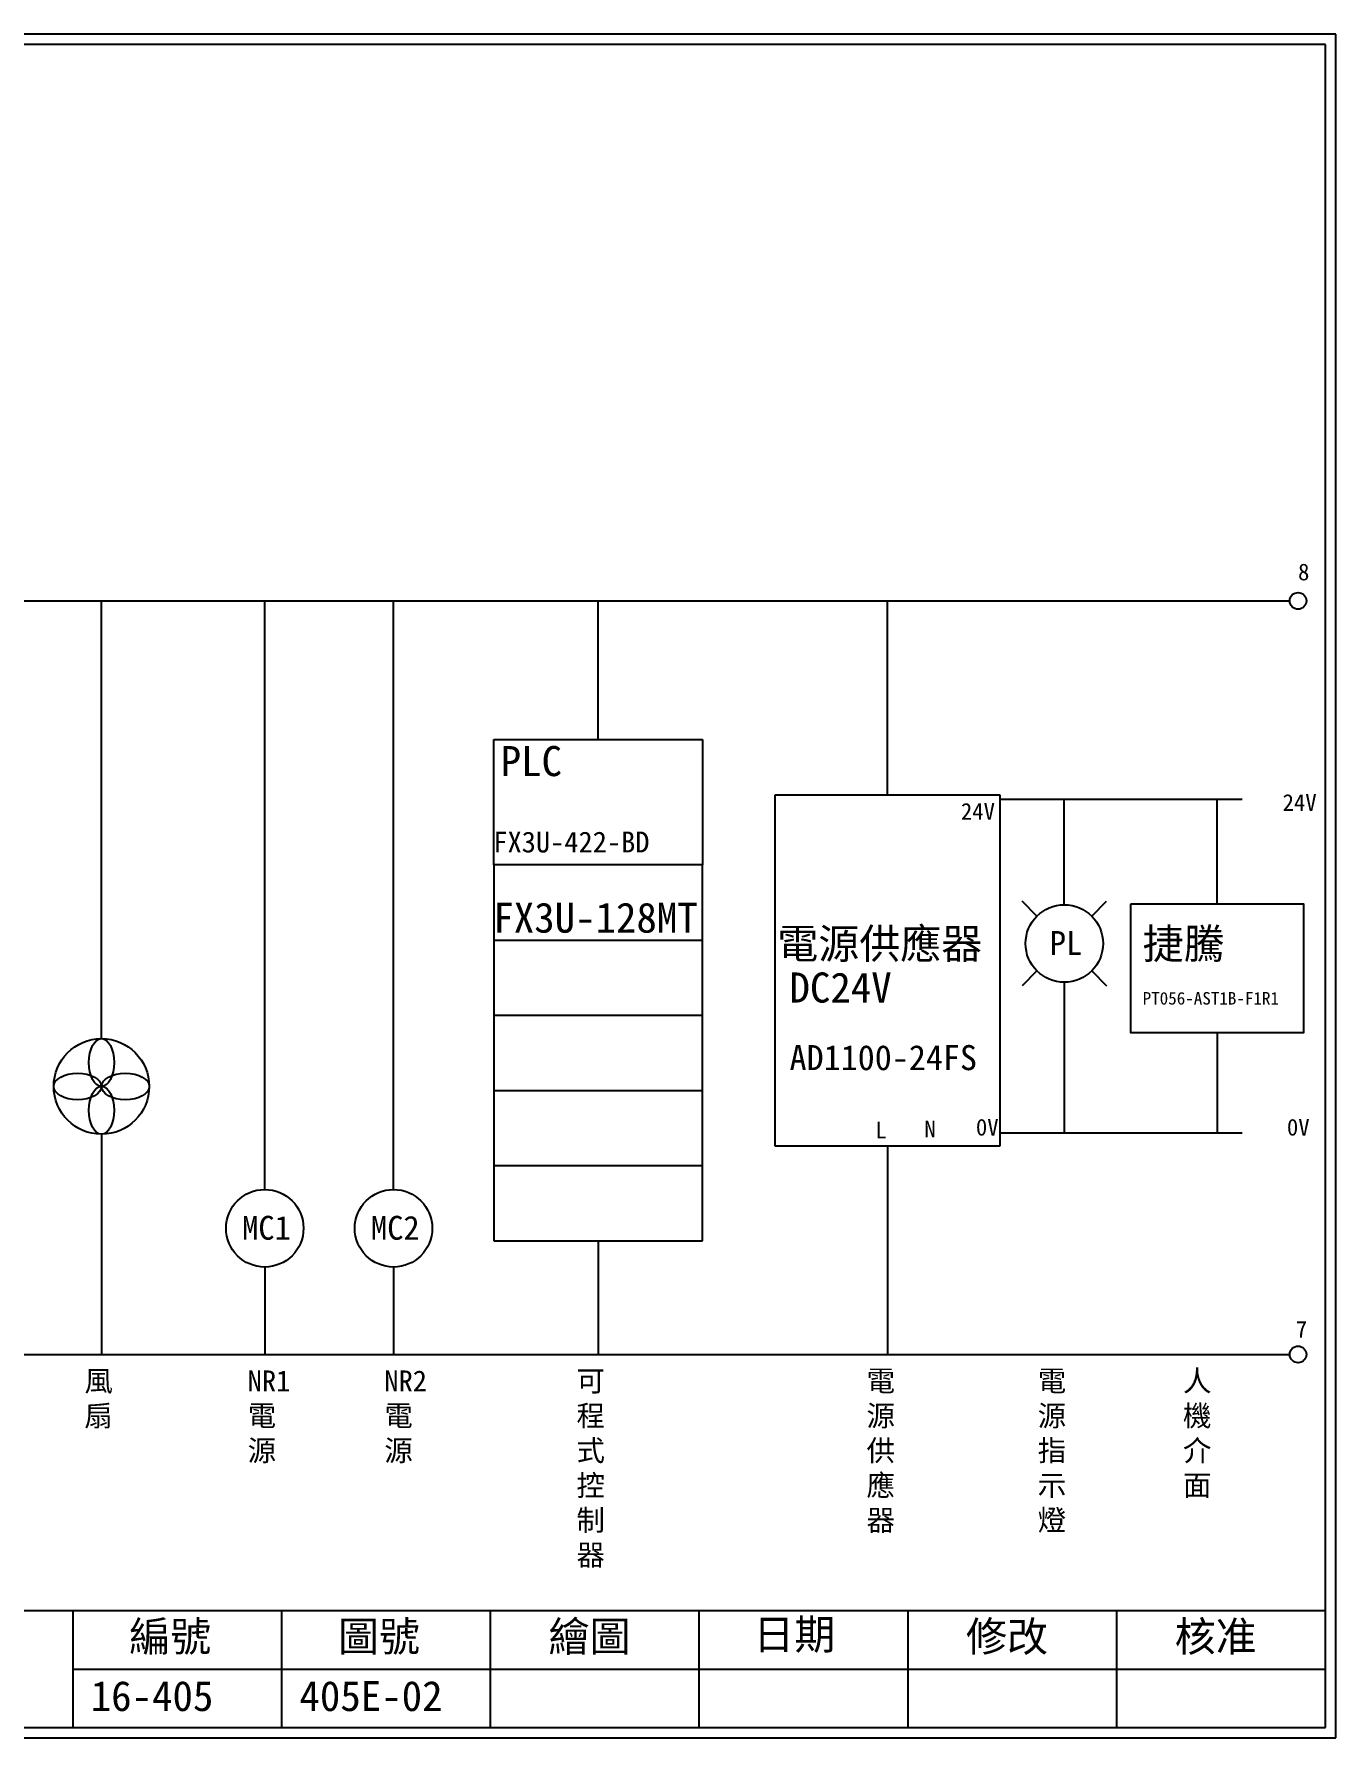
# Model space of a CAD drawing. Extents: x 10 to 297, y 3 to 207.
# Drawn here: x 141.1 to 297, y 3 to 207 of the extents above; entities that cross this region are included whole.
import ezdxf
from ezdxf.enums import TextEntityAlignment as Align

# ---------------------------------------------------------------- set-up
doc = ezdxf.new("R2010")
doc.units = 0
doc.layers.get('0').update_dxf_attribs({"linetype": 'CONTINUOUS'})
doc.layers.add('圖框層', color=7, linetype='CONTINUOUS')
doc.layers.add('標尺寸層', color=3, linetype='CONTINUOUS')
doc.styles.add('CNS', font='romanc.shx', dxfattribs={"bigfont": 'chineset.shx'})
doc.styles.add('STSL', font='kaiu.ttf')

msp = doc.modelspace()

# ---------------------------------------------------------------- linework, layer by layer
for p, q in [((103.2, 139.12), (291.46, 139.12)), ((168.71, 72.56), (168.71, 139.12)), ((184.13, 72.56), (184.13, 139.12)), ((196.15, 122.51), (221.15, 122.51)), ((196.15, 107.51), (196.15, 122.51)), ((221.15, 122.51), (221.15, 107.51)), ((256.78, 115.86), (229.78, 115.86)), ((229.78, 115.86), (229.78, 73.86)), ((256.78, 73.86), (256.78, 115.86)), ((285.75, 115.32), (256.78, 115.32)), ((264.47, 106.65), (264.47, 115.32)), ((221.15, 107.51), (196.15, 107.51)), ((196.15, 107.51), (196.15, 98.51)), ((221.15, 98.51), (221.15, 107.51)), ((264.47, 102.74), (264.47, 106.65)), ((261.19, 101.38), (259.42, 103.15)), ((267.75, 101.38), (269.52, 103.15)), ((196.15, 98.51), (221.15, 98.51)), ((196.15, 98.51), (196.15, 89.51)), ((221.15, 89.51), (221.15, 98.51)), ((261.19, 94.82), (259.42, 93.05)), ((267.75, 94.82), (269.52, 93.05)), ((264.47, 93.46), (264.47, 89.51)), ((196.15, 89.51), (221.15, 89.51)), ((196.15, 89.51), (196.15, 80.51)), ((221.15, 80.51), (221.15, 89.51)), ((264.47, 89.51), (264.47, 75.38)), ((196.15, 80.51), (221.15, 80.51)), ((196.15, 80.51), (196.15, 71.51)), ((221.15, 71.51), (221.15, 80.51)), ((229.78, 73.86), (256.78, 73.86)), ((285.75, 75.38), (256.78, 75.38)), ((168.71, 68.65), (168.71, 72.56)), ((184.13, 68.65), (184.13, 72.56)), ((196.15, 71.51), (221.15, 71.51)), ((196.15, 71.51), (196.15, 62.51)), ((221.15, 62.51), (221.15, 71.51)), ((196.15, 62.51), (221.15, 62.51)), ((168.71, 59.37), (168.71, 48.91)), ((184.13, 59.37), (184.13, 48.91)), ((103.2, 48.91), (291.46, 48.91))]:
    msp.add_line(p, q)
for centre in [(264.47, 98.1), (168.71, 64.01), (184.13, 64.01)]:
    msp.add_circle(centre, 4.64)
at = {"layer": '圖框層', "color": 7}
for p, q in [((297, 206.97), (10, 206.97)), ((297, 3), (297, 206.97)), ((295.75, 205.72), (11.25, 205.72)), ((295.75, 4.25), (295.75, 205.72)), ((11.25, 18.25), (295.75, 18.25)), ((145.75, 4.25), (145.75, 18.25)), ((170.75, 4.25), (170.75, 18.25)), ((195.75, 4.25), (195.75, 18.25)), ((220.75, 4.25), (220.75, 18.25)), ((245.75, 4.25), (245.75, 18.25)), ((270.75, 4.25), (270.75, 18.25)), ((145.75, 11.25), (295.75, 11.25)), ((11.25, 4.25), (295.75, 4.25)), ((10, 3), (297, 3))]:
    msp.add_line(p, q, dxfattribs=at)
at = {"layer": '標尺寸層', "color": 7}
for p, q in [((149.15, 86.72), (149.15, 139.12)), ((208.65, 122.51), (208.65, 139.12)), ((243.28, 115.86), (243.28, 139.12)), ((282.78, 102.85), (282.78, 115.32)), ((282.78, 87.41), (282.78, 75.38)), ((149.15, 75.27), (149.15, 48.91)), ((243.28, 73.86), (243.28, 48.91)), ((208.65, 62.51), (208.65, 48.91))]:
    msp.add_line(p, q, dxfattribs=at)
msp.add_lwpolyline([(272.43, 102.85), (293.13, 102.85), (293.13, 87.41), (272.43, 87.41)], close=True, dxfattribs=at)
for centre, radius in [((292.46, 139.12), 1), ((149.15, 80.99), 5.72), ((292.46, 48.91), 1)]:
    msp.add_circle(centre, radius, dxfattribs=at)
for centre, major_axis, ratio in [((149.15, 83.85), (0, 2.86), 0.525703), ((146.29, 80.99), (2.86, 0), 0.556551), ((152.02, 80.99), (2.86, 0), 0.556551), ((149.15, 78.13), (0, 2.86), 0.525703)]:
    msp.add_ellipse(centre, major_axis=major_axis, ratio=ratio, dxfattribs=at)

# ---------------------------------------------------------------- texts
at = {"color": 7}
for s, p in [('PL', (264.67, 98.16)), ('MC1', (168.91, 64.07)), ('MC2', (184.34, 64.07))]:
    msp.add_text(s, height=2.856, dxfattribs=at).set_placement(p, align=Align.MIDDLE_CENTER)
at = {"layer": '圖框層', "color": 4, "style": 'STSL'}
for s, height, p in [('8', 2, (292.46, 141.58)), ('PLC', 3.6, (196.96, 118.14)), ('24V', 2, (252.08, 112.92)), ('24V', 2, (290.61, 113.98)), ('FX3U-422-BD', 2.5, (196.08, 109)), ('FX3U-128MT', 3.6, (196.08, 99.4)), ('電源供應器', 3.6, (230.09, 96.28)), ('捷騰', 3.6, (273.85, 96.28)), ('DC24V', 3.6, (231.55, 91.03)), ('PT056-AST1B-F1R1', 1.5, (273.85, 90.79)), ('AD1100-24FS', 3, (231.56, 82.94)), ('L', 2, (241.84, 74.76)), ('N', 2, (247.71, 74.91)), ('0V', 2, (253.88, 75.11)), ('0V', 2, (291.13, 75.11)), ('7', 2, (292.2, 50.91)), ('編號', 3.6, (152.47, 13.34)), ('圖號', 3.6, (177.47, 13.34)), ('繪圖', 3.6, (202.69, 13.34)), ('日期', 3.6, (227.22, 13.59)), ('修改', 3.6, (252.69, 13.34)), ('核准', 3.6, (277.69, 13.34)), ('16-405', 3.6, (147.86, 6.22)), ('405E-02', 3.6, (172.86, 6.22))]:
    msp.add_text(s, height=height, dxfattribs=at).set_placement(p)
at = {"layer": '標尺寸層', "color": 7, "char_height": 2.5, "width": 5.4243, "attachment_point": 1, "style": 'CNS'}
for s, insert in [('{\\fDFKai-SB|b0|i0|c136|p65;風扇}', (147.11, 46.99)), ('{\\fDFKai-SB|b0|i0|c136|p65;NR1電源}', (166.66, 46.99)), ('{\\fDFKai-SB|b0|i0|c136|p65;NR2電源}', (183.03, 46.99)), ('{\\fDFKai-SB|b0|i0|c136|p65;可程式控制器}', (206.04, 46.99)), ('{\\fDFKai-SB|b0|i0|c136|p65;電源供應器}', (240.78, 46.99)), ('{\\fDFKai-SB|b0|i0|c136|p65;電源指示燈}', (261.28, 46.99)), ('{\\fDFKai-SB|b0|i0|c136|p65;人機介面}', (278.68, 46.99))]:
    msp.add_mtext(s, dxfattribs=dict(at, insert=insert))

doc.saveas('drawing.dxf')
